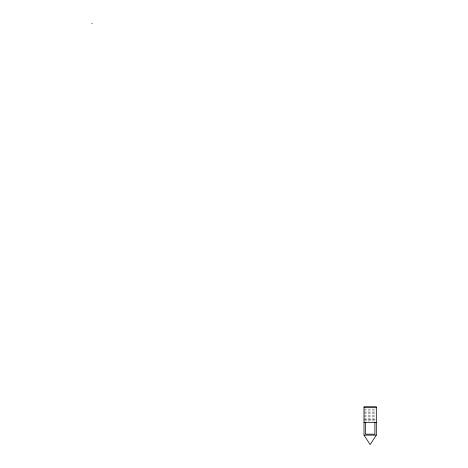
<?xml version="1.0" encoding="UTF-8"?>
<svg xmlns="http://www.w3.org/2000/svg" width="468" height="468" viewBox="0 0 468 468"><rect width="100%" height="100%" fill="white"/><g stroke="black" fill="none" stroke-linecap="round" stroke-linejoin="round"><path stroke-width="0.35" stroke-dasharray="2.34 1.75" d="M364.01 409.582L375.588 409.582M364.01 411.003L376.313 411.003M364.01 412.425L376.313 412.425M364.01 413.841L376.313 413.841M364.01 415.262L376.313 415.262M364.01 416.684L376.313 416.684M364.01 418.099L376.313 418.099M364.01 419.521L376.313 419.521M364.736 419.907L375.588 419.907M364.01 420.943L376.313 420.943"/><path stroke-width="0.7" d="M376.313 435.135L370.159 444.6L364.01 435.135L364.01 406.745L376.313 406.745L376.313 435.135L364.01 435.135M91.687 23.4L92.161 23.4M364.01 407.692L376.313 407.692M364.01 422.358L376.313 422.358M374.891 422.358L374.891 434.187L365.432 434.187L365.432 422.358"/></g></svg>
